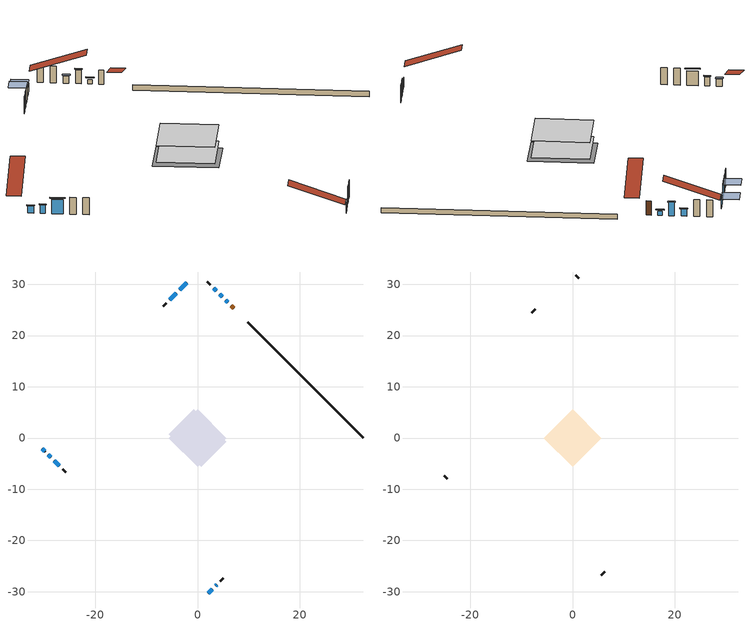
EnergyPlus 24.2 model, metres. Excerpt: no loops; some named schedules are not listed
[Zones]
conditioned space
 floor adiabatic (Floor2 construction): -5.61,0 0,5.61 5.61,0 0,-5.61 z0.76
 floor adiabatic (AdiabaticFloorConstruction): -5.61,0 0,5.61 5.61,0 0,-5.61 z0.76
 floor foundation (Slab1 construction): -5.66,0.7 -0.7,5.66 5.66,-0.7 0.7,-5.66 z0
 wall outside (AdiabaticWallConstruction 1): 7.04,25.38 6.56,25.86 z0.76:2.79
 wall outside (AdiabaticWallConstruction): 5.91,26.51 5.51,26.91 z0.76:1.35; -2.1,30.32 -3.46,28.96 z0.76:1.9; -4.12,28.3 -5.41,27.01 / -28.02,-4.4 -26.96,-5.46 z0.76:2.84; 4.86,27.56 4.35,28.07 z0.76:2.69; 3.7,28.72 3.16,29.26 / -30.32,-2.1 -29.78,-2.64 z0.76:1.78; 2.1,-30.32 2.91,-29.51 / 3.56,-28.86 3.75,-28.67 / -29.13,-3.29 -28.68,-3.74 z0.76:1.98
 wall outside (Wall1 construction): 4.4,-28.02 5,-27.42 / -26.3,-6.12 -25.71,-6.71 / -6.07,26.35 -6.66,25.76 / 2.5,29.92 1.91,30.51 z0.76:3.2
 wall foundation (FoundationWall1 construction): 32.42,0 9.79,22.63 z0:0.76
 window (WindowConstruction 9): 5.91,26.51 5.51,26.91 z0.76:1.35
 window (WindowConstruction 7): -2.1,30.32 -3.46,28.96 z0.76:1.9
 window (WindowConstruction 8): -4.12,28.3 -5.41,27.01 z0.76:2.84
 window (WindowConstruction): 4.86,27.56 4.35,28.07 z0.76:2.69
 window (WindowConstruction 1): 3.7,28.72 3.16,29.26 z0.76:1.77
 window (WindowConstruction 2): 2.1,-30.32 2.91,-29.51 z0.76:1.98
 window (WindowConstruction 3): 3.56,-28.86 3.75,-28.67 z0.76:1.98
 window (WindowConstruction 4): -30.32,-2.1 -29.78,-2.64 z0.76:1.77
 window (WindowConstruction 5): -29.13,-3.29 -28.68,-3.74 z0.76:1.98
 window (WindowConstruction 6): -28.02,-4.4 -26.96,-5.46 z0.76:2.84
 door (Door): 7.04,25.39 6.56,25.86 z0.76:2.79
 ceiling adiabatic (AdiabaticFloorConstruction): 0,-5.61 5.61,0 0,5.61 -5.61,0 z0.76
attic - vented
 floor to conditioned space (Floor1 construction Reversed): -5.61,0 0,5.61 5.61,0 0,-5.61 z3.2
 wall outside (Wall2 construction): 5.66,-26.76 6.25,-26.17 / -25.05,-7.37 -24.46,-7.96 / -7.32,25.1 -7.91,24.51 / 1.25,31.17 0.66,31.76 z0.76:3.2
 roof outside (Roof1 construction): 1.44,-30.98,3.2 -4.03,-25.51,5.78 -5.47,-26.95,5.78 0,-32.42,3.2; -30.98,-1.44,3.2 -25.51,4.03,5.78 -26.95,5.47,5.78 -32.42,0,3.2; -1.44,30.98,3.2 4.03,25.51,5.78 5.47,26.95,5.78 0,32.42,3.2; 7.69,24.73,3.2 2.22,19.26,5.78 3.67,17.82,5.78 9.13,23.29,3.2
shading: 5.3,27.12 6.12,26.3 6.33,26.51 5.51,27.33 z1.64; -3.67,28.75 -1.89,30.53 -3.61,32.26 -5.4,30.47 z2.2; -5.62,26.8 -3.91,28.51 -5.63,30.24 -7.35,28.52 z3.14; 4.25,28.17 4.96,27.46 5.17,27.67 4.46,28.38 z2.84; 3.05,29.37 3.8,28.62 4.01,28.83 3.27,29.58 z1.92; -29.68,-2.74 -30.43,-1.99 -30.64,-2.2 -29.89,-2.95 z1.92; -28.57,-3.85 -29.23,-3.19 -29.44,-3.4 -28.78,-4.06 z2.13; -26.75,-5.67 -28.23,-4.19 -28.44,-4.4 -26.96,-5.88 z3.14
[Building]
Building 1: Terrain=Suburbs
[Site:Location]
Charlottetown AP_PE: Latitude {deg}=46.29; Longitude {deg}=-63.12; Time Zone {hr}=-4; Elevation {m}=48; Keep Site Location Information=Yes
[Site:GroundTemperature:Shallow]
1.81207, -0.126142, -0.281361, 0.638419, 4.33082, 8.00603, 11.1922, 13.2106, 13.3821, 11.7405, 8.63552, 5.07305
[Site:WaterMainsTemperature]
Calculation Method=Schedule; Temperature Schedule=mains temperature schedule
[Material] Roughness=Rough; Thermal Absorptance=0.9
Name | Thickness {m} | Conductivity {W/m-K} | Density {kg/m3} | Specific Heat {J/kg-K} | Solar Absorptance | Visible Absorptance
asphalt or fiberglass shingles | 0.00635 | 0.162714 | 1121.4 | 1465.45 | 0.4 | 0.4
ceiling loosefill ins | 0.0846667 | 0.0480833 | 16.02 | 1046.75 | 0.7 | 0.7
ceiling stud and cavity | 0.1397 | 0.0936684 | 65.682 | 1177.47 | 0.7 | 0.7
concrete 4.0 in. | 0.1016 | 1.803125 | 2242.8 | 837.4 | 0.7 | 0.7
concrete 8.0 in. | 0.2032 | 1.803125 | 2242.8 | 837.4 | 0.7 | 0.7
door material | 0.04445 | 0.188738 | 512.64 | 1214.23 | 0.7 | 0.7
exterior vertical ins | 0.0055445 | 0.029427 | 32.04 | 1214.23 | 0.7 | 0.7
floor covering | 0.0127 | 0.0433444 | 54.468 | 1339.84 | 0.6 | 0.6
floor rigid ins | 0.051816 | 0.029427 | 32.04 | 1214.23 | 0.7 | 0.7
floor rigid ins 1; wall rigid ins | 0.512978 | 0.029427 | 32.04 | 1214.23 | 0.7 | 0.7
floor stud and cavity | 0.1397 | 0.0980811 | 92.3553 | 1139.71 | 0.7 | 0.7
floor stud and cavity 1 | 0.1397 | 1.75129 | 37.0049 | 1207.88 | 0.7 | 0.7
furniture material conditioned space 1 | 0.1524 | 0.115458 | 640.8 | 1214.23 | 0.6 | 0.6
gypsum board | 0.0127 | 0.160291 | 801 | 837.4 | 0.6 | 0.6
gypsum board 1 | 0.0127 | 0.160291 | 801 | 837.4 | 0.7 | 0.7
osb sheathing 0.5 in. | 0.0127 | 0.115458 | 512.64 | 1214.23 | 0.7 | 0.7
osb sheathing 0.75 in. | 0.01905 | 0.115458 | 512.64 | 1214.23 | 0.7 | 0.7
wall stud and cavity | 0.1397 | 0.0829032 | 139.0536 | 1170.24 | 0.7 | 0.7
wall stud and cavity 1 | 0.0889 | 6.1454 | 50.32683 | 1063.81 | 0.6 | 0.6
wall stud and cavity 2 | 0.0889 | 0.380278 | 52.3479 | 1209.89 | 0.7 | 0.7
wall stud and cavity 3 | 0.0889 | 0.391764 | 83.0341 | 1211.67 | 0.7 | 0.7
wood siding | 0.0254 | 0.102417 | 544.68 | 1172.36 | 0.4 | 0.4
wood siding 1 | 0.00254 | 0.102417 | 544.68 | 1172.36 | 0.4 | 0.4
wood siding 2; wood siding 3 | 0.0254 | 0.102417 | 544.68 | 1172.36 | 0.7 | 0.7
[WindowMaterial:SimpleGlazingSystem]
Name | U-Factor {W/m2-K} | Solar Heat Gain Coefficient
WindowMaterial | 5.63371 | 0.73
WindowMaterial 1 | 3.02126 | 0.5
WindowMaterial 2 | 3.03092 | 0.49
WindowMaterial 3 | 3.06612 | 0.37
WindowMaterial 4 | 3.01559 | 0.5
WindowMaterial 5 | 2.93382 | 0.62
WindowMaterial 6 | 5.83074 | 0.77
WindowMaterial 7 | 2.92644 | 0.64
WindowMaterial 8 | 5.135751 | 0.64
[Construction]
AdiabaticFloorConstruction: floor stud and cavity 1, floor rigid ins 1, osb sheathing 0.75 in., floor covering
AdiabaticWallConstruction: wood siding 2, wall rigid ins, wall stud and cavity 2, gypsum board
AdiabaticWallConstruction 1: wood siding 3, wall rigid ins, wall stud and cavity 2, gypsum board
Door: door material
Floor1 construction Reversed: gypsum board, ceiling stud and cavity, ceiling loosefill ins
Floor2 construction: floor stud and cavity, floor rigid ins, osb sheathing 0.75 in., floor covering
FoundationWall1 construction: concrete 8.0 in., gypsum board 1
furniture construction conditioned space 1: furniture material conditioned space 1
PartitionWallConstruction: gypsum board, wall stud and cavity 3, gypsum board
Roof1 construction: asphalt or fiberglass shingles
Slab1 construction: concrete 4.0 in.
Wall1 construction: wood siding, osb sheathing 0.5 in., wall stud and cavity, gypsum board
Wall2 construction: wood siding 1, wall stud and cavity 1
WindowConstruction: WindowMaterial
WindowConstruction 1; WindowConstruction 4: WindowMaterial 1
WindowConstruction 2: WindowMaterial 2
WindowConstruction 3: WindowMaterial 3
WindowConstruction 5: WindowMaterial 4
WindowConstruction 6: WindowMaterial 5
WindowConstruction 7: WindowMaterial 6
WindowConstruction 8: WindowMaterial 7
WindowConstruction 9: WindowMaterial 8
[Zone] Multiplier=1; Part of Total Floor Area=Yes
Name | Volume {m3}
attic - vented | 26.3736
conditioned space | 153.7
[Space]
Name | Zone | Volume {m3}
attic - vented 1 | attic - vented | 26.3736
conditioned space 1 | conditioned space | 153.7
[ZoneInfiltration:EffectiveLeakageArea]
infil attic - vented 1: Zone or Space=attic - vented 1; Schedule=Always On Discrete; Effective Air Leakage Area {cm2}=2257.79; Stack Coefficient=0.000348803; Wind Coefficient=1.26186e-05
[ZoneMixing]
whole house fan mix: Zone or Space=attic - vented; Schedule=Always On Continuous; Design Flow Rate Calculation Method=Flow/Zone; Design Flow Rate {m3/s}=0; Source Zone or Space=conditioned space
[SurfaceProperty:ExposedFoundationPerimeter]
Slab1: Exposed Perimeter Calculation Method=TotalExposedPerimeter; Total Exposed Perimeter {m}=32.004
[InternalMass] Zone or ZoneList=conditioned space; Space or SpaceList=conditioned space 1
Name | Construction | Surface Area {m2}
furniture mass conditioned space 1 | furniture construction conditioned space 1 | 75.6273
partition wall mass | PartitionWallConstruction | 126.034
[Lights]
interior lighting: Zone or ZoneList or Space or SpaceList=conditioned space 1; Schedule=interior lighting schedule; Design Level Calculation Method=LightingLevel; Lighting Level {W}=343.2; Return Air Fraction=0; Fraction Radiant=0.6; Fraction Visible=0.2; Fraction Replaceable=1
[People]
occupants: Zone or ZoneList or Space or SpaceList=conditioned space 1; Number of People Schedule=occupants schedule; Number of People Calculation Method=People; Number of People=3; Fraction Radiant=0.314171; Sensible Heat Fraction=0.56303; Activity Level Schedule=occupants activity schedule; Carbon Dioxide Generation Rate {m3/s-W}=0; Enable ASHRAE 55 Comfort Warnings=No; Mean Radiant Temperature Calculation Type=EnclosureAveraged
[ElectricEquipment] Zone or ZoneList or Space or SpaceList=conditioned space 1; Design Level Calculation Method=EquipmentLevel
Name | Schedule | Design Level {W} | Fraction Latent | Fraction Radiant | Fraction Lost
clothes dryer | clothes dryer schedule | 140.772 | 0.015 | 0.081 | 0.85
clothes washer | clothes washer schedule | 32.1985 | 0.03 | 0.162 | 0.7
cooking range | cooking range schedule | 215.147 | 0.08 | 0.432 | 0.2
dishwasher | dishwasher schedule | 66.8632 | 0.3 | 0.18 | 0.4
fridge | fridge schedule | 72.9452 | 0 | 0.6 | 0
mech vent bath fan 0 | mech vent bath fan 0 schedule | 25.1 | 0 | 0 | 1
mech vent bath fan 1 | mech vent bath fan 1 schedule | 25.1 | 0 | 0 | 1
mech vent house fan | mech vent house fan schedule | 0 | 0 | 0 | 1
mech vent house fan cfis | mech vent house fan cfis schedule | 0 | 0 | 0 | 0
misc plug loads | misc plug loads schedule | 494.7 | 0.045 | 0.513 | 0.1
whole house fan | Always On Discrete | 0 | 0 | 0 | 1
[OtherEquipment] Zone or ZoneList or Space or SpaceList=conditioned space 1; Design Level Calculation Method=EquipmentLevel
Name | Fuel Type | Schedule | Design Level {W} | Fraction Latent | Fraction Radiant | Fraction Lost
clothes dryer 1 | Electricity | clothes dryer schedule | 0 | 0.015 | 0.081 | 0.85
cooking range 1 | Electricity | cooking range schedule | 0 | 0.08 | 0.432 | 0.2
general water use latent | None | general water use schedule | 62.594 | 1 | 0 | 0
general water use sensible | None | general water use schedule | -61.6891 | 0 | 0.6 | 0
mech vent house fan latent load | None | Always On Discrete | 0 | 1 | 0 | 0
mech vent house fan sensible load | None | Always On Discrete | 0 | 0 | 0 | 0
water heater energy adjustment1 | Electricity | Always On Discrete | 0.01 | 0 | 0 | 1
[ZoneInfiltration:DesignFlowRate] Zone or ZoneList or Space or SpaceList=conditioned space 1; Schedule=Always On Discrete; Design Flow Rate Calculation Method=Flow/Zone; Design Flow Rate {m3/s}=0
infil flow; natural vent flow; whole house fan flow
[ZoneControl:Thermostat]
conditioned space Thermostat: Zone or ZoneList=conditioned space; Control Type Schedule=conditioned space Thermostat Schedule; Control 1=conditioned space temperature setpoint; Temperature Difference Between Cutout And Setpoint {deltaC}=0
[ThermostatSetpoint:DualSetpoint]
conditioned space temperature setpoint: Heating Setpoint Temperature Schedule=heating setpoint; Cooling Setpoint Temperature Schedule=cooling setpoint
[Zone equipment]
conditioned space: electric baseboard
[Foundation:Kiva]
Foundation Kiva 1: Initial Indoor Air Temperature {C}=18.3278; Wall Height Above Grade {m}=0.759988; Wall Depth Below Slab {m}=0.2032; Custom Block Material Name 1=exterior vertical ins; Custom Block Depth 1 {m}=0.759988; Custom Block X Position 1 {m}=0.2159; Custom Block Z Position 1 {m}=0
[Foundation:Kiva:Settings]
Soil Conductivity {W/m-K}=0.849921; Soil Density {kg/m3}=1842.3; Soil Specific Heat {J/kg-K}=418.7; Ground Solar Absorptivity=0.9; Ground Thermal Absorptivity=0.9; Ground Surface Roughness {m}=0.03; Far-Field Width {m}=40; Deep-Ground Boundary Condition=ZeroFlux; Deep-Ground Depth {m}=40; Minimum Cell Dimension {m}=0.2; Maximum Cell Growth Coefficient=3; Simulation Timestep=Timestep
[Exterior:Lights]
exterior lighting: Schedule=exterior lighting schedule; Design Level {W}=75.6
[EnergyManagementSystem:Sensor] Output:Variable or Output:Meter Index Key=conditioned space
Name | Output:Variable or Output:Meter
conditioned_space_clg_unmet_s | Zone Cooling Setpoint Not Met Time
conditioned_space_htg_unmet_s | Zone Heating Setpoint Not Met Time
fridge_tin_s; tin_s; tin_s_1 | Zone Mean Air Temperature
tout_s | Zone Outdoor Air Drybulb Temperature
win_s | Zone Air Humidity Ratio
[Schedule:Constant]
Name | Hourly Value
Always On Continuous; mech vent house fan schedule; mech vent house fan cfis schedule; Always On Discrete | 1
occupants activity schedule | 117.228
fridge schedule | 0
[Schedule:Week:Daily]
interior lighting schedule Week Rule - Jan1-Jan27: interior lighting schedule day, interior lighting schedule day, interior lighting schedule day, interior lighting schedule day, interior lighting schedule day, interior lighting schedule day, interior lighting schedule day, interior lighting schedule default day, interior lighting schedule default day, interior lighting schedule default day, interior lighting schedule default day, interior lighting schedule default day
interior lighting schedule Week Rule - Jan28-Feb3: interior lighting schedule day, interior lighting schedule day, interior lighting schedule day, interior lighting schedule day, interior lighting schedule day 1, interior lighting schedule day 1, interior lighting schedule day 1, interior lighting schedule default day, interior lighting schedule default day, interior lighting schedule default day, interior lighting schedule default day, interior lighting schedule default day
interior lighting schedule Week Rule - Feb4-Feb24: interior lighting schedule day 1, interior lighting schedule day 1, interior lighting schedule day 1, interior lighting schedule day 1, interior lighting schedule day 1, interior lighting schedule day 1, interior lighting schedule day 1, interior lighting schedule default day, interior lighting schedule default day, interior lighting schedule default day, interior lighting schedule default day, interior lighting schedule default day
interior lighting schedule Week Rule - Feb25-Mar3: interior lighting schedule day 1, interior lighting schedule day 1, interior lighting schedule day 1, interior lighting schedule day 1, interior lighting schedule day 2, interior lighting schedule day 2, interior lighting schedule day 2, interior lighting schedule default day, interior lighting schedule default day, interior lighting schedule default day, interior lighting schedule default day, interior lighting schedule default day
interior lighting schedule Week Rule - Mar4-Mar31: interior lighting schedule day 2, interior lighting schedule day 2, interior lighting schedule day 2, interior lighting schedule day 2, interior lighting schedule day 2, interior lighting schedule day 2, interior lighting schedule day 2, interior lighting schedule default day, interior lighting schedule default day, interior lighting schedule default day, interior lighting schedule default day, interior lighting schedule default day
interior lighting schedule Week Rule - Apr1-Apr28: interior lighting schedule day 3, interior lighting schedule day 3, interior lighting schedule day 3, interior lighting schedule day 3, interior lighting schedule day 3, interior lighting schedule day 3, interior lighting schedule day 3, interior lighting schedule default day, interior lighting schedule default day, interior lighting schedule default day, interior lighting schedule default day, interior lighting schedule default day
interior lighting schedule Week Rule - Apr29-May5: interior lighting schedule day 3, interior lighting schedule day 3, interior lighting schedule day 4, interior lighting schedule day 4, interior lighting schedule day 4, interior lighting schedule day 4, interior lighting schedule day 4, interior lighting schedule default day, interior lighting schedule default day, interior lighting schedule default day, interior lighting schedule default day, interior lighting schedule default day
interior lighting schedule Week Rule - May6-May26: interior lighting schedule day 4, interior lighting schedule day 4, interior lighting schedule day 4, interior lighting schedule day 4, interior lighting schedule day 4, interior lighting schedule day 4, interior lighting schedule day 4, interior lighting schedule default day, interior lighting schedule default day, interior lighting schedule default day, interior lighting schedule default day, interior lighting schedule default day
interior lighting schedule Week Rule - May27-Jun2: interior lighting schedule day 4, interior lighting schedule day 4, interior lighting schedule day 4, interior lighting schedule day 4, interior lighting schedule day 4, interior lighting schedule day 5, interior lighting schedule day 5, interior lighting schedule default day, interior lighting schedule default day, interior lighting schedule default day, interior lighting schedule default day, interior lighting schedule default day
interior lighting schedule Week Rule - Jun3-Jun30: interior lighting schedule day 5, interior lighting schedule day 5, interior lighting schedule day 5, interior lighting schedule day 5, interior lighting schedule day 5, interior lighting schedule day 5, interior lighting schedule day 5, interior lighting schedule default day, interior lighting schedule default day, interior lighting schedule default day, interior lighting schedule default day, interior lighting schedule default day
interior lighting schedule Week Rule - Jul1-Jul28: interior lighting schedule day 6, interior lighting schedule day 6, interior lighting schedule day 6, interior lighting schedule day 6, interior lighting schedule day 6, interior lighting schedule day 6, interior lighting schedule day 6, interior lighting schedule default day, interior lighting schedule default day, interior lighting schedule default day, interior lighting schedule default day, interior lighting schedule default day
interior lighting schedule Week Rule - Jul29-Aug4: interior lighting schedule day 6, interior lighting schedule day 6, interior lighting schedule day 6, interior lighting schedule day 7, interior lighting schedule day 7, interior lighting schedule day 7, interior lighting schedule day 7, interior lighting schedule default day, interior lighting schedule default day, interior lighting schedule default day, interior lighting schedule default day, interior lighting schedule default day
interior lighting schedule Week Rule - Aug5-Aug25: interior lighting schedule day 7, interior lighting schedule day 7, interior lighting schedule day 7, interior lighting schedule day 7, interior lighting schedule day 7, interior lighting schedule day 7, interior lighting schedule day 7, interior lighting schedule default day, interior lighting schedule default day, interior lighting schedule default day, interior lighting schedule default day, interior lighting schedule default day
interior lighting schedule Week Rule - Aug26-Sep1: interior lighting schedule day 7, interior lighting schedule day 7, interior lighting schedule day 7, interior lighting schedule day 7, interior lighting schedule day 7, interior lighting schedule day 7, interior lighting schedule day 8, interior lighting schedule default day, interior lighting schedule default day, interior lighting schedule default day, interior lighting schedule default day, interior lighting schedule default day
interior lighting schedule Week Rule - Sep2-Sep29: interior lighting schedule day 8, interior lighting schedule day 8, interior lighting schedule day 8, interior lighting schedule day 8, interior lighting schedule day 8, interior lighting schedule day 8, interior lighting schedule day 8, interior lighting schedule default day, interior lighting schedule default day, interior lighting schedule default day, interior lighting schedule default day, interior lighting schedule default day
interior lighting schedule Week Rule - Sep30-Oct6: interior lighting schedule day 8, interior lighting schedule day 9, interior lighting schedule day 9, interior lighting schedule day 9, interior lighting schedule day 9, interior lighting schedule day 9, interior lighting schedule day 9, interior lighting schedule default day, interior lighting schedule default day, interior lighting schedule default day, interior lighting schedule default day, interior lighting schedule default day
interior lighting schedule Week Rule - Oct7-Oct27: interior lighting schedule day 9, interior lighting schedule day 9, interior lighting schedule day 9, interior lighting schedule day 9, interior lighting schedule day 9, interior lighting schedule day 9, interior lighting schedule day 9, interior lighting schedule default day, interior lighting schedule default day, interior lighting schedule default day, interior lighting schedule default day, interior lighting schedule default day
interior lighting schedule Week Rule - Oct28-Nov3: interior lighting schedule day 9, interior lighting schedule day 9, interior lighting schedule day 9, interior lighting schedule day 9, interior lighting schedule day 10, interior lighting schedule day 10, interior lighting schedule day 10, interior lighting schedule default day, interior lighting schedule default day, interior lighting schedule default day, interior lighting schedule default day, interior lighting schedule default day
interior lighting schedule Week Rule - Nov4-Nov24: interior lighting schedule day 10, interior lighting schedule day 10, interior lighting schedule day 10, interior lighting schedule day 10, interior lighting schedule day 10, interior lighting schedule day 10, interior lighting schedule day 10, interior lighting schedule default day, interior lighting schedule default day, interior lighting schedule default day, interior lighting schedule default day, interior lighting schedule default day
interior lighting schedule Week Rule - Nov25-Dec1: interior lighting schedule day 10, interior lighting schedule day 10, interior lighting schedule day 10, interior lighting schedule day 10, interior lighting schedule day 10, interior lighting schedule day 10, interior lighting schedule day 11, interior lighting schedule default day, interior lighting schedule default day, interior lighting schedule default day, interior lighting schedule default day, interior lighting schedule default day
interior lighting schedule Week Rule - Dec2-Dec31: interior lighting schedule day 11, interior lighting schedule day 11, interior lighting schedule day 11, interior lighting schedule day 11, interior lighting schedule day 11, interior lighting schedule day 11, interior lighting schedule day 11, interior lighting schedule default day, interior lighting schedule default day, interior lighting schedule default day, interior lighting schedule default day, interior lighting schedule default day
occupants schedule Week Rule - Jan1-Dec31: occupants schedule day, occupants schedule day, occupants schedule day, occupants schedule day, occupants schedule day, occupants schedule day, occupants schedule day, occupants schedule default day, occupants schedule default day, occupants schedule default day, occupants schedule default day, occupants schedule default day
clothes dryer schedule Week Rule - Jan1-Dec31: clothes dryer schedule day, clothes dryer schedule day, clothes dryer schedule day, clothes dryer schedule day, clothes dryer schedule day, clothes dryer schedule day, clothes dryer schedule day, clothes dryer schedule default day, clothes dryer schedule default day, clothes dryer schedule default day, clothes dryer schedule default day, clothes dryer schedule default day
clothes washer schedule Week Rule - Jan1-Dec31: clothes washer schedule day, clothes washer schedule day, clothes washer schedule day, clothes washer schedule day, clothes washer schedule day, clothes washer schedule day, clothes washer schedule day, clothes washer schedule default day, clothes washer schedule default day, clothes washer schedule default day, clothes washer schedule default day, clothes washer schedule default day
cooking range schedule Week Rule - Jan1-Dec31: cooking range schedule day, cooking range schedule day, cooking range schedule day, cooking range schedule day, cooking range schedule day, cooking range schedule day, cooking range schedule day, cooking range schedule default day, cooking range schedule default day, cooking range schedule default day, cooking range schedule default day, cooking range schedule default day
dishwasher schedule Week Rule - Jan1-Dec31: dishwasher schedule day, dishwasher schedule day, dishwasher schedule day, dishwasher schedule day, dishwasher schedule day, dishwasher schedule day, dishwasher schedule day, dishwasher schedule default day, dishwasher schedule default day, dishwasher schedule default day, dishwasher schedule default day, dishwasher schedule default day
mech vent bath fan 0 schedule Week Rule - Jan1-Dec31: mech vent bath fan 0 schedule day, mech vent bath fan 0 schedule day, mech vent bath fan 0 schedule day, mech vent bath fan 0 schedule day, mech vent bath fan 0 schedule day, mech vent bath fan 0 schedule day, mech vent bath fan 0 schedule day, mech vent bath fan 0 schedule default day, mech vent bath fan 0 schedule default day, mech vent bath fan 0 schedule default day, mech vent bath fan 0 schedule default day, mech vent bath fan 0 schedule default day
mech vent bath fan 1 schedule Week Rule - Jan1-Dec31: mech vent bath fan 1 schedule day, mech vent bath fan 1 schedule day, mech vent bath fan 1 schedule day, mech vent bath fan 1 schedule day, mech vent bath fan 1 schedule day, mech vent bath fan 1 schedule day, mech vent bath fan 1 schedule day, mech vent bath fan 1 schedule default day, mech vent bath fan 1 schedule default day, mech vent bath fan 1 schedule default day, mech vent bath fan 1 schedule default day, mech vent bath fan 1 schedule default day
misc plug loads schedule Week Rule - Jan1-Dec31: misc plug loads schedule day, misc plug loads schedule day, misc plug loads schedule day, misc plug loads schedule day, misc plug loads schedule day, misc plug loads schedule day, misc plug loads schedule day, misc plug loads schedule default day, misc plug loads schedule default day, misc plug loads schedule default day, misc plug loads schedule default day, misc plug loads schedule default day
general water use schedule Week Rule - Jan1-Dec31: general water use schedule day, general water use schedule day, general water use schedule day, general water use schedule day, general water use schedule day, general water use schedule day, general water use schedule day, general water use schedule default day, general water use schedule default day, general water use schedule default day, general water use schedule default day, general water use schedule default day
exterior lighting schedule Week Rule - Jan1-Jan27: exterior lighting schedule day, exterior lighting schedule day, exterior lighting schedule day, exterior lighting schedule day, exterior lighting schedule day, exterior lighting schedule day, exterior lighting schedule day, exterior lighting schedule default day, exterior lighting schedule default day, exterior lighting schedule default day, exterior lighting schedule default day, exterior lighting schedule default day
exterior lighting schedule Week Rule - Jan28-Feb3: exterior lighting schedule day, exterior lighting schedule day, exterior lighting schedule day, exterior lighting schedule day, exterior lighting schedule day 1, exterior lighting schedule day 1, exterior lighting schedule day 1, exterior lighting schedule default day, exterior lighting schedule default day, exterior lighting schedule default day, exterior lighting schedule default day, exterior lighting schedule default day
exterior lighting schedule Week Rule - Feb4-Feb24: exterior lighting schedule day 1, exterior lighting schedule day 1, exterior lighting schedule day 1, exterior lighting schedule day 1, exterior lighting schedule day 1, exterior lighting schedule day 1, exterior lighting schedule day 1, exterior lighting schedule default day, exterior lighting schedule default day, exterior lighting schedule default day, exterior lighting schedule default day, exterior lighting schedule default day
exterior lighting schedule Week Rule - Feb25-Mar3: exterior lighting schedule day 1, exterior lighting schedule day 1, exterior lighting schedule day 1, exterior lighting schedule day 1, exterior lighting schedule day 2, exterior lighting schedule day 2, exterior lighting schedule day 2, exterior lighting schedule default day, exterior lighting schedule default day, exterior lighting schedule default day, exterior lighting schedule default day, exterior lighting schedule default day
exterior lighting schedule Week Rule - Mar4-Mar31: exterior lighting schedule day 2, exterior lighting schedule day 2, exterior lighting schedule day 2, exterior lighting schedule day 2, exterior lighting schedule day 2, exterior lighting schedule day 2, exterior lighting schedule day 2, exterior lighting schedule default day, exterior lighting schedule default day, exterior lighting schedule default day, exterior lighting schedule default day, exterior lighting schedule default day
exterior lighting schedule Week Rule - Apr1-Apr28: exterior lighting schedule day 3, exterior lighting schedule day 3, exterior lighting schedule day 3, exterior lighting schedule day 3, exterior lighting schedule day 3, exterior lighting schedule day 3, exterior lighting schedule day 3, exterior lighting schedule default day, exterior lighting schedule default day, exterior lighting schedule default day, exterior lighting schedule default day, exterior lighting schedule default day
exterior lighting schedule Week Rule - Apr29-May5: exterior lighting schedule day 3, exterior lighting schedule day 3, exterior lighting schedule day 4, exterior lighting schedule day 4, exterior lighting schedule day 4, exterior lighting schedule day 4, exterior lighting schedule day 4, exterior lighting schedule default day, exterior lighting schedule default day, exterior lighting schedule default day, exterior lighting schedule default day, exterior lighting schedule default day
exterior lighting schedule Week Rule - May6-May26: exterior lighting schedule day 4, exterior lighting schedule day 4, exterior lighting schedule day 4, exterior lighting schedule day 4, exterior lighting schedule day 4, exterior lighting schedule day 4, exterior lighting schedule day 4, exterior lighting schedule default day, exterior lighting schedule default day, exterior lighting schedule default day, exterior lighting schedule default day, exterior lighting schedule default day
exterior lighting schedule Week Rule - May27-Jun2: exterior lighting schedule day 4, exterior lighting schedule day 4, exterior lighting schedule day 4, exterior lighting schedule day 4, exterior lighting schedule day 4, exterior lighting schedule day 5, exterior lighting schedule day 5, exterior lighting schedule default day, exterior lighting schedule default day, exterior lighting schedule default day, exterior lighting schedule default day, exterior lighting schedule default day
exterior lighting schedule Week Rule - Jun3-Jun30: exterior lighting schedule day 5, exterior lighting schedule day 5, exterior lighting schedule day 5, exterior lighting schedule day 5, exterior lighting schedule day 5, exterior lighting schedule day 5, exterior lighting schedule day 5, exterior lighting schedule default day, exterior lighting schedule default day, exterior lighting schedule default day, exterior lighting schedule default day, exterior lighting schedule default day
exterior lighting schedule Week Rule - Jul1-Jul28: exterior lighting schedule day 6, exterior lighting schedule day 6, exterior lighting schedule day 6, exterior lighting schedule day 6, exterior lighting schedule day 6, exterior lighting schedule day 6, exterior lighting schedule day 6, exterior lighting schedule default day, exterior lighting schedule default day, exterior lighting schedule default day, exterior lighting schedule default day, exterior lighting schedule default day
exterior lighting schedule Week Rule - Jul29-Aug4: exterior lighting schedule day 6, exterior lighting schedule day 6, exterior lighting schedule day 6, exterior lighting schedule day 7, exterior lighting schedule day 7, exterior lighting schedule day 7, exterior lighting schedule day 7, exterior lighting schedule default day, exterior lighting schedule default day, exterior lighting schedule default day, exterior lighting schedule default day, exterior lighting schedule default day
exterior lighting schedule Week Rule - Aug5-Aug25: exterior lighting schedule day 7, exterior lighting schedule day 7, exterior lighting schedule day 7, exterior lighting schedule day 7, exterior lighting schedule day 7, exterior lighting schedule day 7, exterior lighting schedule day 7, exterior lighting schedule default day, exterior lighting schedule default day, exterior lighting schedule default day, exterior lighting schedule default day, exterior lighting schedule default day
exterior lighting schedule Week Rule - Aug26-Sep1: exterior lighting schedule day 7, exterior lighting schedule day 7, exterior lighting schedule day 7, exterior lighting schedule day 7, exterior lighting schedule day 7, exterior lighting schedule day 7, exterior lighting schedule day 8, exterior lighting schedule default day, exterior lighting schedule default day, exterior lighting schedule default day, exterior lighting schedule default day, exterior lighting schedule default day
exterior lighting schedule Week Rule - Sep2-Sep29: exterior lighting schedule day 8, exterior lighting schedule day 8, exterior lighting schedule day 8, exterior lighting schedule day 8, exterior lighting schedule day 8, exterior lighting schedule day 8, exterior lighting schedule day 8, exterior lighting schedule default day, exterior lighting schedule default day, exterior lighting schedule default day, exterior lighting schedule default day, exterior lighting schedule default day
exterior lighting schedule Week Rule - Sep30-Oct6: exterior lighting schedule day 8, exterior lighting schedule day 9, exterior lighting schedule day 9, exterior lighting schedule day 9, exterior lighting schedule day 9, exterior lighting schedule day 9, exterior lighting schedule day 9, exterior lighting schedule default day, exterior lighting schedule default day, exterior lighting schedule default day, exterior lighting schedule default day, exterior lighting schedule default day
exterior lighting schedule Week Rule - Oct7-Oct27: exterior lighting schedule day 9, exterior lighting schedule day 9, exterior lighting schedule day 9, exterior lighting schedule day 9, exterior lighting schedule day 9, exterior lighting schedule day 9, exterior lighting schedule day 9, exterior lighting schedule default day, exterior lighting schedule default day, exterior lighting schedule default day, exterior lighting schedule default day, exterior lighting schedule default day
exterior lighting schedule Week Rule - Oct28-Nov3: exterior lighting schedule day 9, exterior lighting schedule day 9, exterior lighting schedule day 9, exterior lighting schedule day 9, exterior lighting schedule day 10, exterior lighting schedule day 10, exterior lighting schedule day 10, exterior lighting schedule default day, exterior lighting schedule default day, exterior lighting schedule default day, exterior lighting schedule default day, exterior lighting schedule default day
exterior lighting schedule Week Rule - Nov4-Nov24: exterior lighting schedule day 10, exterior lighting schedule day 10, exterior lighting schedule day 10, exterior lighting schedule day 10, exterior lighting schedule day 10, exterior lighting schedule day 10, exterior lighting schedule day 10, exterior lighting schedule default day, exterior lighting schedule default day, exterior lighting schedule default day, exterior lighting schedule default day, exterior lighting schedule default day
exterior lighting schedule Week Rule - Nov25-Dec1: exterior lighting schedule day 10, exterior lighting schedule day 10, exterior lighting schedule day 10, exterior lighting schedule day 10, exterior lighting schedule day 10, exterior lighting schedule day 10, exterior lighting schedule day 11, exterior lighting schedule default day, exterior lighting schedule default day, exterior lighting schedule default day, exterior lighting schedule default day, exterior lighting schedule default day
[Schedule:Year]
interior lighting schedule: interior lighting schedule Week Rule - Jan1-Jan27, 1, 1, 1, 27, interior lighting schedule Week Rule - Jan28-Feb3, 1, 28, 2, 3, interior lighting schedule Week Rule - Feb4-Feb24, 2, 4, 2, 24, interior lighting schedule Week Rule - Feb25-Mar3, 2, 25, 3, 3, interior lighting schedule Week Rule - Mar4-Mar31, 3, 4, 3, 31, interior lighting schedule Week Rule - Apr1-Apr28, 4, 1, 4, 28, interior lighting schedule Week Rule - Apr29-May5, 4, 29, 5, 5, interior lighting schedule Week Rule - May6-May26, 5, 6, 5, 26, interior lighting schedule Week Rule - May27-Jun2, 5, 27, 6, 2, interior lighting schedule Week Rule - Jun3-Jun30, 6, 3, 6, 30, interior lighting schedule Week Rule - Jul1-Jul28, 7, 1, 7, 28, interior lighting schedule Week Rule - Jul29-Aug4, 7, 29, 8, 4, interior lighting schedule Week Rule - Aug5-Aug25, 8, 5, 8, 25, interior lighting schedule Week Rule - Aug26-Sep1, 8, 26, 9, 1, interior lighting schedule Week Rule - Sep2-Sep29, 9, 2, 9, 29, interior lighting schedule Week Rule - Sep30-Oct6, 9, 30, 10, 6, interior lighting schedule Week Rule - Oct7-Oct27, 10, 7, 10, 27, interior lighting schedule Week Rule - Oct28-Nov3, 10, 28, 11, 3, interior lighting schedule Week Rule - Nov4-Nov24, 11, 4, 11, 24, interior lighting schedule Week Rule - Nov25-Dec1, 11, 25, 12, 1, interior lighting schedule Week Rule - Dec2-Dec31, 12, 2, 12, 31
occupants schedule: occupants schedule Week Rule - Jan1-Dec31, 1, 1, 12, 31
clothes dryer schedule: clothes dryer schedule Week Rule - Jan1-Dec31, 1, 1, 12, 31
clothes washer schedule: clothes washer schedule Week Rule - Jan1-Dec31, 1, 1, 12, 31
cooking range schedule: cooking range schedule Week Rule - Jan1-Dec31, 1, 1, 12, 31
dishwasher schedule: dishwasher schedule Week Rule - Jan1-Dec31, 1, 1, 12, 31
mech vent bath fan 0 schedule: mech vent bath fan 0 schedule Week Rule - Jan1-Dec31, 1, 1, 12, 31
mech vent bath fan 1 schedule: mech vent bath fan 1 schedule Week Rule - Jan1-Dec31, 1, 1, 12, 31
misc plug loads schedule: misc plug loads schedule Week Rule - Jan1-Dec31, 1, 1, 12, 31
general water use schedule: general water use schedule Week Rule - Jan1-Dec31, 1, 1, 12, 31
exterior lighting schedule: exterior lighting schedule Week Rule - Jan1-Jan27, 1, 1, 1, 27, exterior lighting schedule Week Rule - Jan28-Feb3, 1, 28, 2, 3, exterior lighting schedule Week Rule - Feb4-Feb24, 2, 4, 2, 24, exterior lighting schedule Week Rule - Feb25-Mar3, 2, 25, 3, 3, exterior lighting schedule Week Rule - Mar4-Mar31, 3, 4, 3, 31, exterior lighting schedule Week Rule - Apr1-Apr28, 4, 1, 4, 28, exterior lighting schedule Week Rule - Apr29-May5, 4, 29, 5, 5, exterior lighting schedule Week Rule - May6-May26, 5, 6, 5, 26, exterior lighting schedule Week Rule - May27-Jun2, 5, 27, 6, 2, exterior lighting schedule Week Rule - Jun3-Jun30, 6, 3, 6, 30, exterior lighting schedule Week Rule - Jul1-Jul28, 7, 1, 7, 28, exterior lighting schedule Week Rule - Jul29-Aug4, 7, 29, 8, 4, exterior lighting schedule Week Rule - Aug5-Aug25, 8, 5, 8, 25, exterior lighting schedule Week Rule - Aug26-Sep1, 8, 26, 9, 1, exterior lighting schedule Week Rule - Sep2-Sep29, 9, 2, 9, 29, exterior lighting schedule Week Rule - Sep30-Oct6, 9, 30, 10, 6, exterior lighting schedule Week Rule - Oct7-Oct27, 10, 7, 10, 27, exterior lighting schedule Week Rule - Oct28-Nov3, 10, 28, 11, 3, exterior lighting schedule Week Rule - Nov4-Nov24, 11, 4, 11, 24, exterior lighting schedule Week Rule - Nov25-Dec1, 11, 25, 12, 1, exterior lighting schedule Week Rule - Dec2-Dec31, 12, 2, 12, 31
[Schedule:Compact]
conditioned space Thermostat Schedule: Through: 12/31, For: AllDays, Until: 24:00, 4
mains temperature schedule: Through: 01/01, For: AllDays, Until: 24:00, 6.42333, Through: 01/02, For: AllDays, Until: 24:00, 6.35944, Through: 01/03, For: AllDays, Until: 24:00, 6.29611, Through: 01/04, For: AllDays, Until: 24:00, 6.23333, Through: 01/05, For: AllDays, Until: 24:00, 6.17222, Through: 01/06, For: AllDays, Until: 24:00, 6.11222, Through: 01/07, For: AllDays, Until: 24:00, 6.05278, Through: 01/08, For: AllDays, Until: 24:00, 5.995, Through: 01/09, For: AllDays, Until: 24:00, 5.93778, Through: 01/10, For: AllDays, Until: 24:00, 5.88222, Through: 01/11, For: AllDays, Until: 24:00, 5.82722, Through: 01/12, For: AllDays, Until: 24:00, 5.77389, Through: 01/13, For: AllDays, Until: 24:00, 5.72111, Through: 01/14, For: AllDays, Until: 24:00, 5.67, Through: 01/15, For: AllDays, Until: 24:00, 5.62, Through: 01/16, For: AllDays, Until: 24:00, 5.57111, Through: 01/17, For: AllDays, Until: 24:00, 5.52389, Through: 01/18, For: AllDays, Until: 24:00, 5.47722, Through: 01/19, For: AllDays, Until: 24:00, 5.43222, Through: 01/20, For: AllDays, Until: 24:00, 5.38833, Through: 01/21, For: AllDays, Until: 24:00, 5.34611, Through: 01/22, For: AllDays, Until: 24:00, 5.305, Through: 01/23, For: AllDays, Until: 24:00, 5.265, Through: 01/24, For: AllDays, Until: 24:00, 5.22611, Through: 01/25, For: AllDays, Until: 24:00, 5.18889, Through: 01/26, For: AllDays, Until: 24:00, 5.15333, Through: 01/27, For: AllDays, Until: 24:00, 5.11833, Through: 01/28, For: AllDays, Until: 24:00, 5.08556, Through: 01/29, For: AllDays, Until: 24:00, 5.05333, Through: 01/30, For: AllDays, Until: 24:00, 5.02278, Through: 01/31, For: AllDays, Until: 24:00, 4.99389, Through: 02/01, For: AllDays, Until: 24:00, 4.96611, Through: 02/02, For: AllDays, Until: 24:00, 4.94, Through: 02/03, For: AllDays, Until: 24:00, 4.915, Through: 02/04, For: AllDays, Until: 24:00, 4.89167, Through: 02/05, For: AllDays, Until: 24:00, 4.87, Through: 02/06, For: AllDays, Until: 24:00, 4.84944, Through: 02/07, For: AllDays, Until: 24:00, 4.83, Through: 02/08, For: AllDays, Until: 24:00, 4.81222, Through: 02/09, For: AllDays, Until: 24:00, 4.79611, Through: 02/10, For: AllDays, Until: 24:00, 4.78167, Through: 02/11, For: AllDays, Until: 24:00, 4.76833, Through: 02/12, For: AllDays, Until: 24:00, 4.75611, Through: 02/13, For: AllDays, Until: 24:00, 4.74611, Through: 02/14, For: AllDays, Until: 24:00, 4.73722, Through: 02/15, For: AllDays, Until: 24:00, 4.72944, Through: 02/16, For: AllDays, Until: 24:00, 4.72389, Through: 02/17, For: AllDays, Until: 24:00, 4.71944, Through: 02/18, For: AllDays, Until: 24:00, 4.71611, Through: 02/19, For: AllDays, Until: 24:00, 4.715, Through: 02/20, For: AllDays, Until: 24:00, 4.715, Through: 02/21, For: AllDays, Until: 24:00, 4.71611, Through: 02/22, For: AllDays, Until: 24:00, 4.71944, Through: 02/23, For: AllDays, Until: 24:00, 4.72389, Through: 02/24, For: AllDays, Until: 24:00, 4.72944, Through: 02/25, For: AllDays, Until: 24:00, 4.73722, Through: 02/26, For: AllDays, Until: 24:00, 4.74611, Through: 02/27, For: AllDays, Until: 24:00, 4.75611, Through: 02/28, For: AllDays, Until: 24:00, 4.76778, Through: 03/01, For: AllDays, Until: 24:00, 4.78111, Through: 03/02, For: AllDays, Until: 24:00, 4.79611, Through: 03/03, For: AllDays, Until: 24:00, 4.81222, Through: 03/04, For: AllDays, Until: 24:00, 4.83, Through: 03/05, For: AllDays, Until: 24:00, 4.84889, Through: 03/06, For: AllDays, Until: 24:00, 4.86944, Through: 03/07, For: AllDays, Until: 24:00, 4.89167, Through: 03/08, For: AllDays, Until: 24:00, 4.915, Through: 03/09, For: AllDays, Until: 24:00, 4.93944, Through: 03/10, For: AllDays, Until: 24:00, 4.96611, Through: 03/11, For: AllDays, Until: 24:00, 4.99333, Through: 03/12, For: AllDays, Until: 24:00, 5.02278, Through: 03/13, For: AllDays, Until: 24:00, 5.05333, Through: 03/14, For: AllDays, Until: 24:00, 5.085, Through: 03/15, For: AllDays, Until: 24:00, 5.11833, Through: 03/16, For: AllDays, Until: 24:00, 5.15278, Through: 03/17, For: AllDays, Until: 24:00, 5.18833, Through: 03/18, For: AllDays, Until: 24:00, 5.22556, Through: 03/19, For: AllDays, Until: 24:00, 5.26444, Through: 03/20, For: AllDays, Until: 24:00, 5.30444, Through: 03/21, For: AllDays, Until: 24:00, 5.34556, Through: 03/22, For: AllDays, Until: 24:00, 5.38778, Through: 03/23, For: AllDays, Until: 24:00, 5.43167, Through: 03/24, For: AllDays, Until: 24:00, 5.47667, Through: 03/25, For: AllDays, Until: 24:00, 5.52333, Through: 03/26, For: AllDays, Until: 24:00, 5.57056, Through: 03/27, For: AllDays, Until: 24:00, 5.61944, Through: 03/28, For: AllDays, Until: 24:00, 5.66944, Through: 03/29, For: AllDays, Until: 24:00, 5.72056, Through: 03/30, For: AllDays, Until: 24:00, 5.77333, Through: 03/31, For: AllDays, Until: 24:00, 5.82667, Through: 04/01, For: AllDays, Until: 24:00, 5.88111, Through: 04/02, For: AllDays, Until: 24:00, 5.93722, Through: 04/03, For: AllDays, Until: 24:00, 5.99389, Through: 04/04, For: AllDays, Until: 24:00, 6.05222, Through: 04/05, For: AllDays, Until: 24:00, 6.11111, Through: 04/06, For: AllDays, Until: 24:00, 6.17167, Through: 04/07, For: AllDays, Until: 24:00, 6.23278, Through: 04/08, For: AllDays, Until: 24:00, 6.295, Through: 04/09, For: AllDays, Until: 24:00, 6.35833, Through: 04/10, For: AllDays, Until: 24:00, 6.42278, Through: 04/11, For: AllDays, Until: 24:00, 6.48778, Through: 04/12, For: AllDays, Until: 24:00, 6.55444, Through: 04/13, For: AllDays, Until: 24:00, 6.62167, Through: 04/14, For: AllDays, Until: 24:00, 6.68944, Through: 04/15, For: AllDays, Until: 24:00, 6.75833, Through: 04/16, For: AllDays, Until: 24:00, 6.82833, Through: 04/17, For: AllDays, Until: 24:00, 6.89889, Through: 04/18, For: AllDays, Until: 24:00, 6.97056, Through: 04/19, For: AllDays, Until: 24:00, 7.04278, Through: 04/20, For: AllDays, Until: 24:00, 7.11611, Through: 04/21, For: AllDays, Until: 24:00, 7.19, Through: 04/22, For: AllDays, Until: 24:00, 7.265, Through: 04/23, For: AllDays, Until: 24:00, 7.34, Through: 04/24, For: AllDays, Until: 24:00, 7.41611, Through: 04/25, For: AllDays, Until: 24:00, 7.49333, Through: 04/26, For: AllDays, Until: 24:00, 7.57056, Through: 04/27, For: AllDays, Until: 24:00, 7.64889, Through: 04/28, For: AllDays, Until: 24:00, 7.72722, Through: 04/29, For: AllDays, Until: 24:00, 7.80667, Through: 04/30, For: AllDays, Until: 24:00, 7.88667, Through: 05/01, For: AllDays, Until: 24:00, 7.96722, Through: 05/02, For: AllDays, Until: 24:00, 8.04778, Through: 05/03, For: AllDays, Until: 24:00, 8.12944, Through: 05/04, For: AllDays, Until: 24:00, 8.21111, Through: 05/05, For: AllDays, Until: 24:00, 8.29333, Through: 05/06, For: AllDays, Until: 24:00, 8.37611, Through: 05/07, For: AllDays, Until: 24:00, 8.45944, Through: 05/08, For: AllDays, Until: 24:00, 8.54278, Through: 05/09, For: AllDays, Until: 24:00, 8.62667, Through: 05/10, For: AllDays, Until: 24:00, 8.71111, Through: 05/11, For: AllDays, Until: 24:00, 8.79556, Through: 05/12, For: AllDays, Until: 24:00, 8.88056, Through: 05/13, For: AllDays, Until: 24:00, 8.96556, Through: 05/14, For: AllDays, Until: 24:00, 9.05056, Through: 05/15, For: AllDays, Until: 24:00, 9.13611, Through: 05/16, For: AllDays, Until: 24:00, 9.22167, Through: 05/17, For: AllDays, Until: 24:00, 9.30722, Through: 05/18, For: AllDays, Until: 24:00, 9.39333, Through: 05/19, For: AllDays, Until: 24:00, 9.47944, Through: 05/20, For: AllDays, Until: 24:00, 9.56556, Through: 05/21, For: AllDays, Until: 24:00, 9.65167, Through: 05/22, For: AllDays, Until: 24:00, 9.73778, Through: 05/23, For: AllDays, Until: 24:00, 9.82389, Through: 05/24, For: AllDays, Until: 24:00, 9.90944, Through: 05/25, For: AllDays, Until: 24:00, 9.99556, Through: 05/26, For: AllDays, Until: 24:00, 10.0817, Through: 05/27, For: AllDays, Until: 24:00, 10.1678, Through: 05/28, For: AllDays, Until: 24:00, 10.2533, Through: 05/29, For: AllDays, Until: 24:00, 10.3389, Through: 05/30, For: AllDays, Until: 24:00, 10.4239, Through: 05/31, For: AllDays, Until: 24:00, 10.5094, Through: 06/01, For: AllDays, Until: 24:00, 10.5944, Through: 06/02, For: AllDays, Until: 24:00, 10.6789, Through: 06/03, For: AllDays, Until: 24:00, 10.7633, Through: 06/04, For: AllDays, Until: 24:00, 10.8472, Through: 06/05, For: AllDays, Until: 24:00, 10.9311, Through: 06/06, For: AllDays, Until: 24:00, 11.0144, Through: 06/07, For: AllDays, Until: 24:00, 11.0972, Through: 06/08, For: AllDays, Until: 24:00, 11.18, Through: 06/09, For: AllDays, Until: 24:00, 11.2622, Through: 06/10, For: AllDays, Until: 24:00, 11.3439, Through: 06/11, For: AllDays, Until: 24:00, 11.425, Through: 06/12, For: AllDays, Until: 24:00, 11.5056, Through: 06/13, For: AllDays, Until: 24:00, 11.5861, Through: 06/14, For: AllDays, Until: 24:00, 11.6656, Through: 06/15, For: AllDays, Until: 24:00, 11.7444, Through: 06/16, For: AllDays, Until: 24:00, 11.8228, Through: 06/17, For: AllDays, Until: 24:00, 11.9006, Through: 06/18, For: AllDays, Until: 24:00, 11.9778, Through: 06/19, For: AllDays, Until: 24:00, 12.0544, Through: 06/20, For: AllDays, Until: 24:00, 12.1306, Through: 06/21, For: AllDays, Until: 24:00, 12.2056, Through: 06/22, For: AllDays, Until: 24:00, 12.28, Through: 06/23, For: AllDays, Until: 24:00, 12.3533, Through: 06/24, For: AllDays, Until: 24:00, 12.4261, Through: 06/25, For: AllDays, Until: 24:00, 12.4983, Through: 06/26, For: AllDays, Until: 24:00, 12.5694, Through: 06/27, For: AllDays, Until: 24:00, 12.64, Through: 06/28, For: AllDays, Until: 24:00, 12.7094, Through: 06/29, For: AllDays, Until: 24:00, 12.7778, Through: 06/30, For: AllDays, Until: 24:00, 12.8456, Through: 07/01, For: AllDays, Until: 24:00, 12.9122, Through: 07/02, For: AllDays, Until: 24:00, 12.9783, Through: 07/03, For: AllDays, Until: 24:00, 13.0428, Through: 07/04, For: AllDays, Until: 24:00, 13.1067, Through: 07/05, For: AllDays, Until: 24:00, 13.17, Through: 07/06, For: AllDays, Until: 24:00, 13.2317, Through: 07/07, For: AllDays, Until: 24:00, 13.2922, Through: 07/08, For: AllDays, Until: 24:00, 13.3522, Through: 07/09, For: AllDays, Until: 24:00, 13.4111, Through: 07/10, For: AllDays, Until: 24:00, 13.4683, Through: 07/11, For: AllDays, Until: 24:00, 13.525, Through: 07/12, For: AllDays, Until: 24:00, 13.5806, Through: 07/13, For: AllDays, Until: 24:00, 13.6344, Through: 07/14, For: AllDays, Until: 24:00, 13.6878, Through: 07/15, For: AllDays, Until: 24:00, 13.7394, Through: 07/16, For: AllDays, Until: 24:00, 13.79, Through: 07/17, For: AllDays, Until: 24:00, 13.8394, Through: 07/18, For: AllDays, Until: 24:00, 13.8878, Through: 07/19, For: AllDays, Until: 24:00, 13.935, Through: 07/20, For: AllDays, Until: 24:00, 13.9806, Through: 07/21, For: AllDays, Until: 24:00, 14.025, Through: 07/22, For: AllDays, Until: 24:00, 14.0683, Through: 07/23, For: AllDays, Until: 24:00, 14.1106, Through: 07/24, For: AllDays, Until: 24:00, 14.1511, Through: 07/25, For: AllDays, Until: 24:00, 14.19, Through: 07/26, For: AllDays, Until: 24:00, 14.2283, Through: 07/27, For: AllDays, Until: 24:00, 14.265, Through: 07/28, For: AllDays, Until: 24:00, 14.3, Through: 07/29, For: AllDays, Until: 24:00, 14.3344, Through: 07/30, For: AllDays, Until: 24:00, 14.3667, Through: 07/31, For: AllDays, Until: 24:00, 14.3983, Through: 08/01, For: AllDays, Until: 24:00, 14.4278, Through: 08/02, For: AllDays, Until: 24:00, 14.4561, Through: 08/03, For: AllDays, Until: 24:00, 14.4833, Through: 08/04, For: AllDays, Until: 24:00, 14.5089, Through: 08/05, For: AllDays, Until: 24:00, 14.5333, Through: 08/06, For: AllDays, Until: 24:00, 14.5561, Through: 08/07, For: AllDays, Until: 24:00, 14.5772, Through: 08/08, For: AllDays, Until: 24:00, 14.5972, Through: 08/09, For: AllDays, Until: 24:00, 14.6156, Through: 08/10, For: AllDays, Until: 24:00, 14.6328, Through: 08/11, For: AllDays, Until: 24:00, 14.6483, Through: 08/12, For: AllDays, Until: 24:00, 14.6622, Through: 08/13, For: AllDays, Until: 24:00, 14.675, Through: 08/14, For: AllDays, Until: 24:00, 14.6861, Through: 08/15, For: AllDays, Until: 24:00, 14.6961, Through: 08/16, For: AllDays, Until: 24:00, 14.7044, Through: 08/17, For: AllDays, Until: 24:00, 14.7111, Through: 08/18, For: AllDays, Until: 24:00, 14.7161, Through: 08/19, For: AllDays, Until: 24:00, 14.72, Through: 08/20, For: AllDays, Until: 24:00, 14.7222, Through: 08/21, For: AllDays, Until: 24:00, 14.7233, Through: 08/22, For: AllDays, Until: 24:00, 14.7228, Through: 08/23, For: AllDays, Until: 24:00, 14.7206, Through: 08/24, For: AllDays, Until: 24:00, 14.7167, Through: 08/25, For: AllDays, Until: 24:00, 14.7117, Through: 08/26, For: AllDays, Until: 24:00, 14.705, Through: 08/27, For: AllDays, Until: 24:00, 14.6972, Through: 08/28, For: AllDays, Until: 24:00, 14.6878, Through: 08/29, For: AllDays, Until: 24:00, 14.6767, Through: 08/30, For: AllDays, Until: 24:00, 14.6639, Through: 08/31, For: AllDays, Until: 24:00, 14.65, Through: 09/01, For: AllDays, Until: 24:00, 14.635, Through: 09/02, For: AllDays, Until: 24:00, 14.6178, Through: 09/03, For: AllDays, Until: 24:00, 14.5994, Through: 09/04, For: AllDays, Until: 24:00, 14.58, Through: 09/05, For: AllDays, Until: 24:00, 14.5589, Through: 09/06, For: AllDays, Until: 24:00, 14.5361, Through: 09/07, For: AllDays, Until: 24:00, 14.5122, Through: 09/08, For: AllDays, Until: 24:00, 14.4867, Through: 09/09, For: AllDays, Until: 24:00, 14.46, Through: 09/10, For: AllDays, Until: 24:00, 14.4317, Through: 09/11, For: AllDays, Until: 24:00, 14.4017, Through: 09/12, For: AllDays, Until: 24:00, 14.3706, Through: 09/13, For: AllDays, Until: 24:00, 14.3383, Through: 09/14, For: AllDays, Until: 24:00, 14.3044, Through: 09/15, For: AllDays, Until: 24:00, 14.2694, Through: 09/16, For: AllDays, Until: 24:00, 14.2328, Through: 09/17, For: AllDays, Until: 24:00, 14.195, Through: 09/18, For: AllDays, Until: 24:00, 14.1561, Through: 09/19, For: AllDays, Until: 24:00, 14.1156, Through: 09/20, For: AllDays, Until: 24:00, 14.0733, Through: 09/21, For: AllDays, Until: 24:00, 14.0306, Through: 09/22, For: AllDays, Until: 24:00, 13.9861, Through: 09/23, For: AllDays, Until: 24:00, 13.9406, Through: 09/24, For: AllDays, Until: 24:00, 13.8939, Through: 09/25, For: AllDays, Until: 24:00, 13.8456, Through: 09/26, For: AllDays, Until: 24:00, 13.7961, Through: 09/27, For: AllDays, Until: 24:00, 13.7456, Through: 09/28, For: AllDays, Until: 24:00, 13.6939, Through: 09/29, For: AllDays, Until: 24:00, 13.6411, Through: 09/30, For: AllDays, Until: 24:00, 13.5872, Through: 10/01, For: AllDays, Until: 24:00, 13.5317, Through: 10/02, For: AllDays, Until: 24:00, 13.4756, Through: 10/03, For: AllDays, Until: 24:00, 13.4178, Through: 10/04, For: AllDays, Until: 24:00, 13.3594, Through: 10/05, For: AllDays, Until: 24:00, 13.3, Through: 10/06, For: AllDays, Until: 24:00, 13.2394, Through: 10/07, For: AllDays, Until: 24:00, 13.1772, Through: 10/08, For: AllDays, Until: 24:00, 13.1144, Through: 10/09, For: AllDays, Until: 24:00, 13.0511, Through: 10/10, For: AllDays, Until: 24:00, 12.9861, Through: 10/11, For: AllDays, Until: 24:00, 12.9206, Through: 10/12, For: AllDays, Until: 24:00, 12.8539, Through: 10/13, For: AllDays, Until: 24:00, 12.7861, Through: 10/14, For: AllDays, Until: 24:00, 12.7178, Through: 10/15, For: AllDays, Until: 24:00, 12.6483, Through: 10/16, For: AllDays, Until: 24:00, 12.5783, Through: 10/17, For: AllDays, Until: 24:00, 12.5072, Through: 10/18, For: AllDays, Until: 24:00, 12.435, Through: 10/19, For: AllDays, Until: 24:00, 12.3622, Through: 10/20, For: AllDays, Until: 24:00, 12.2889, Through: 10/21, For: AllDays, Until: 24:00, 12.2144, Through: 10/22, For: AllDays, Until: 24:00, 12.1394, Through: 10/23, For: AllDays, Until: 24:00, 12.0639, Through: 10/24, For: AllDays, Until: 24:00, 11.9872, Through: 10/25, For: AllDays, Until: 24:00, 11.9106, Through: 10/26, For: AllDays, Until: 24:00, 11.8328, Through: 10/27, For: AllDays, Until: 24:00, 11.7544, Through: 10/28, For: AllDays, Until: 24:00, 11.675, Through: 10/29, For: AllDays, Until: 24:00, 11.5956, Through: 10/30, For: AllDays, Until: 24:00, 11.5156, Through: 10/31, For: AllDays, Until: 24:00, 11.435, Through: 11/01, For: AllDays, Until: 24:00, 11.3539, Through: 11/02, For: AllDays, Until: 24:00, 11.2722, Through: 11/03, For: AllDays, Until: 24:00, 11.19, Through: 11/04, For: AllDays, Until: 24:00, 11.1078, Through: 11/05, For: AllDays, Until: 24:00, 11.0244, Through: 11/06, For: AllDays, Until: 24:00, 10.9411, Through: 11/07, For: AllDays, Until: 24:00, 10.8578, Through: 11/08, For: AllDays, Until: 24:00, 10.7739, Through: 11/09, For: AllDays, Until: 24:00, 10.6894, Through: 11/10, For: AllDays, Until: 24:00, 10.6044, Through: 11/11, For: AllDays, Until: 24:00, 10.52, Through: 11/12, For: AllDays, Until: 24:00, 10.4344, Through: 11/13, For: AllDays, Until: 24:00, 10.3494, Through: 11/14, For: AllDays, Until: 24:00, 10.2639, Through: 11/15, For: AllDays, Until: 24:00, 10.1783, Through: 11/16, For: AllDays, Until: 24:00, 10.0922, Through: 11/17, For: AllDays, Until: 24:00, 10.0061, Through: 11/18, For: AllDays, Until: 24:00, 9.92056, Through: 11/19, For: AllDays, Until: 24:00, 9.83444, Through: 11/20, For: AllDays, Until: 24:00, 9.74833, Through: 11/21, For: AllDays, Until: 24:00, 9.66222, Through: 11/22, For: AllDays, Until: 24:00, 9.57611, Through: 11/23, For: AllDays, Until: 24:00, 9.49, Through: 11/24, For: AllDays, Until: 24:00, 9.40389, Through: 11/25, For: AllDays, Until: 24:00, 9.31778, Through: 11/26, For: AllDays, Until: 24:00, 9.23222, Through: 11/27, For: AllDays, Until: 24:00, 9.14667, Through: 11/28, For: AllDays, Until: 24:00, 9.06111, Through: 11/29, For: AllDays, Until: 24:00, 8.97611, Through: 11/30, For: AllDays, Until: 24:00, 8.89056, Through: 12/01, For: AllDays, Until: 24:00, 8.80611, Through: 12/02, For: AllDays, Until: 24:00, 8.72167, Through: 12/03, For: AllDays, Until: 24:00, 8.63722, Through: 12/04, For: AllDays, Until: 24:00, 8.55333, Through: 12/05, For: AllDays, Until: 24:00, 8.47, Through: 12/06, For: AllDays, Until: 24:00, 8.38667, Through: 12/07, For: AllDays, Until: 24:00, 8.30389, Through: 12/08, For: AllDays, Until: 24:00, 8.22111, Through: 12/09, For: AllDays, Until: 24:00, 8.13944, Through: 12/10, For: AllDays, Until: 24:00, 8.05778, Through: 12/11, For: AllDays, Until: 24:00, 7.97667, Through: 12/12, For: AllDays, Until: 24:00, 7.89667, Through: 12/13, For: AllDays, Until: 24:00, 7.81667, Through: 12/14, For: AllDays, Until: 24:00, 7.73722, Through: 12/15, For: AllDays, Until: 24:00, 7.65833, Through: 12/16, For: AllDays, Until: 24:00, 7.58, Through: 12/17, For: AllDays, Until: 24:00, 7.50278, Through: 12/18, For: AllDays, Until: 24:00, 7.42556, Through: 12/19, For: AllDays, Until: 24:00, 7.34944, Through: 12/20, For: AllDays, Until: 24:00, 7.27389, Through: 12/21, For: AllDays, Until: 24:00, 7.19944, Through: 12/22, For: AllDays, Until: 24:00, 7.12556, Through: 12/23, For: AllDays, Until: 24:00, 7.05222, Through: 12/24, For: AllDays, Until: 24:00, 6.97944, Through: 12/25, For: AllDays, Until: 24:00, 6.90778, Through: 12/26, For: AllDays, Until: 24:00, 6.83722, Through: 12/27, For: AllDays, Until: 24:00, 6.76722, Through: 12/28, For: AllDays, Until: 24:00, 6.69778, Through: 12/29, For: AllDays, Until: 24:00, 6.63, Through: 12/30, For: AllDays, Until: 24:00, 6.56222, Through: 12/31, For: AllDays, Until: 24:00, 6.49611
